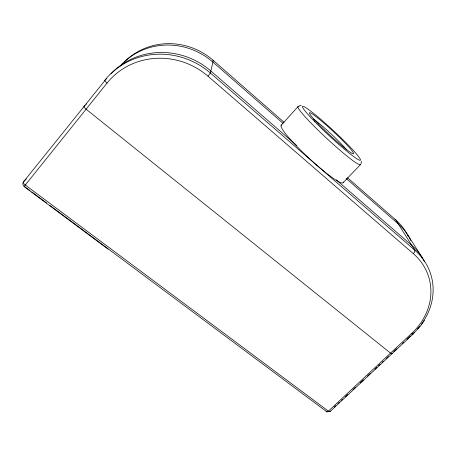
<?xml version="1.0" encoding="UTF-8"?>
<svg xmlns="http://www.w3.org/2000/svg" width="456" height="456" viewBox="0 0 456 456"><rect width="100%" height="100%" fill="white"/><g stroke="black" fill="none" stroke-linecap="round" stroke-linejoin="round"><path stroke-width="0.68" d="M361.163 163.584L361.323 161.242M108.061 249.13L24.071 186.561L107.035 83.077A70.794 67.551 30.6 0 1 155.143 58.391A70.794 67.551 30.6 0 1 208.004 76.226M424.393 320.397L421.116 325.179L413.267 333.883L330.002 411.603M281.152 125.303L297.99 106.636M343.208 182.605L360.44 164.679M26.305 178.963L23.438 181.904A3.454 3.049 29.6 0 0 24.288 186.35L24.1 186.538M212.912 60.699L213.294 60.409L284.116 122.333M85.078 105.245L84.001 106.248A3.574 0.975 38.1 0 0 86.081 109.178L390.541 353.115A3.072 0.73 46.9 0 0 391.978 353.183M86.133 104.253L86.486 103.928M347.518 177.743L395.779 219.929L414.778 250.184A3.146 1.419 -47.6 0 1 413.301 253.621A63.373 55.729 -17.2 0 1 411.796 333.268L328.388 411.147A2.907 1.425 -56.4 0 1 326.057 411.209L49.96 205.479M334.248 407.043L335.81 405.583M337.89 403.645L339.452 402.186M341.533 400.248L342.57 399.279M345.169 396.851L347.774 394.429M352.972 389.572L355.572 387.15M360.251 382.783L363.375 379.871M367.536 375.989L370.135 373.561M374.815 369.195L376.895 367.257M378.457 365.797L380.019 364.344M382.094 362.406L383.137 361.431M386.255 358.524L388.335 356.581M393.722 351.553L396.788 348.697M402.505 343.368L403.828 342.131M406.923 339.241L410.468 335.935M411.802 334.687L413.142 333.444A66.206 58.271 -17.2 0 0 414.162 332.47M105.946 79.236L23.438 181.904A3.454 1.379 35.4 0 0 25.24 184.976L328.388 411.147A2.981 1.037 49 0 0 330.11 411.05M106.1 79.099L106.408 78.831M106.561 78.694L106.864 78.421M298.965 105.883L301.211 105.467M24.863 186.778L29.993 190.602M31.703 191.879L46.541 202.931M413.301 253.621L208.016 76.215L210.381 73.034L213.294 60.409A65.67 63.127 36.1 0 0 124.192 62.096M296.885 145.652L210.854 70.988A72.658 69.437 31.5 0 0 110.939 73.866M336.323 179.875L411.717 245.311A65.094 57.49 -17.3 0 1 424.564 261.864M282.931 123.228L212.912 62.096A66.77 64.131 35.3 0 0 120.076 66.114M346.155 178.421L398.31 223.953A60.232 53.979 -18 0 1 410.827 240.529M408.291 235.786L422.416 257.942M343.288 182.001A42.254 5.233 42.9 0 1 309.47 158.665A42.254 5.233 42.9 0 1 281.586 125.024M360.514 164.012A42.63 3.745 42.9 0 1 326.063 137.78A42.63 3.745 42.9 0 1 298.971 106.561M313.471 119.062A26.927 2.365 42.9 0 1 346.492 149.648M408.131 236.288A59.308 53.301 -18.1 0 0 395.779 219.929A2.816 1.134 -47.6 0 0 394.947 219.746M329.221 411.489A2.867 2.388 -9.3 0 1 328.958 411.591M327.226 411.717A2.867 2.388 -9.3 0 1 326.057 411.209M421.196 324.461A66.206 58.271 -17.2 0 0 414.778 250.184L210.381 73.034A74.014 70.646 30.8 0 0 104.851 80.205A3.619 0.826 39 0 0 107.035 83.077M420.016 326A66.206 58.271 -17.2 0 1 417.531 328.953M413.199 333.57A3.107 0.616 46.2 0 1 411.802 333.268M314.372 121.256A39.518 3.295 42.9 0 0 360.291 160.255A39.518 3.295 42.9 0 0 319.622 118.355A39.518 3.295 42.9 0 0 314.372 121.256M318.254 123.815A30.09 2.508 42.9 0 0 353.423 153.78A30.09 2.508 42.9 0 0 322.762 122.088A30.09 2.508 42.9 0 0 318.254 123.815"/></g></svg>
